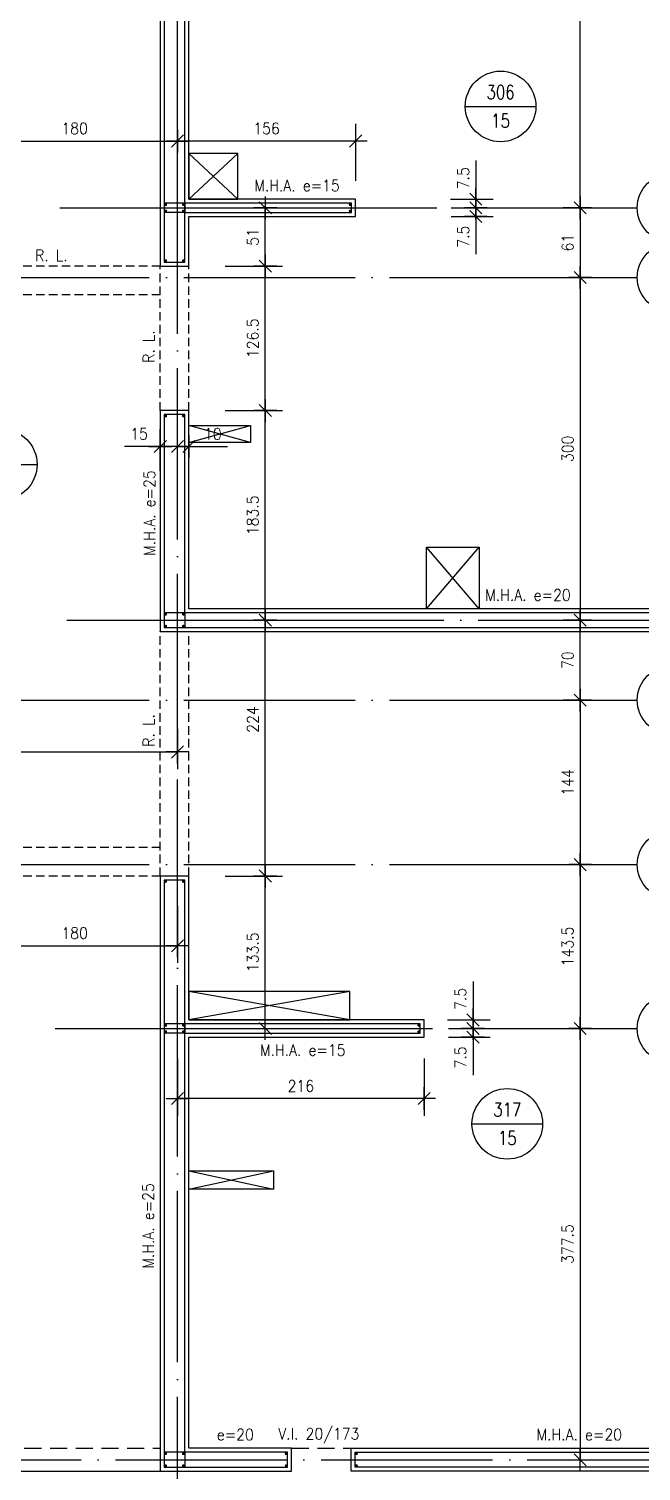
# Model space of a CAD drawing. Extents: x 2734 to 11344, y 4059 to 11529.
# Drawn here: x 6512 to 7048, y 4853 to 6115 of the extents above; entities that cross this region are included whole.
import ezdxf
from ezdxf.enums import TextEntityAlignment as Align

# ---------------------------------------------------------------- set-up
doc = ezdxf.new("R2010")
doc.units = 0
doc.header["$LTSCALE"] = 60
doc.header["$PDMODE"] = 1
for name, pattern in [('EJES', [3, 2.5, -0.25, 0, -0.25]), ('HIDDEN', [0.375, 0.25, -0.125]), ('HIDDEN2', [0.1875, 0.125, -0.0625])]:
    doc.linetypes.add(name, pattern=pattern)
doc.layers.get('0').update_dxf_attribs({"linetype": 'CONTINUOUS'})
doc.layers.get('DEFPOINTS').update_dxf_attribs({"linetype": 'CONTINUOUS'})
for name, color, linetype in [('COTAS', 3, 'CONTINUOUS'), ('CRUCES', 9, 'CONTINUOUS'), ('EJES', 1, 'EJES'), ('MALLA', 1, 'CONTINUOUS'), ('MUROS', 4, 'CONTINUOUS'), ('REFUERZOS', 3, 'HIDDEN2'), ('SHAFT', 1, 'CONTINUOUS'), ('TEXTOS', 2, 'CONTINUOUS'), ('VIGAS', 2, 'CONTINUOUS')]:
    doc.layers.add(name, color=color, linetype=linetype)
doc.layers.add('RLA-LOSAS', color=3, linetype='CONTINUOUS', lineweight=9)
doc.styles.add('COTAS', font='romans.shx', dxfattribs={"width": 0.9})
doc.styles.add('ROMANS', font='romans.shx', dxfattribs={"width": 0.9, "height": 10})
doc.dimstyles.new('50', dxfattribs={"dimtxt": 10, "dimasz": 1, "dimexe": 15, "dimexo": 0, "dimgap": 6, "dimtad": 1, "dimdec": 8, "dimdsep": 46, "dimtxsty": 'COTAS', "dimblk": '$COTA$', "dimcen": 0.09, "dimdle": 10, "dimclrd": 256, "dimclre": 256, "dimclrt": 2, "dimadec": 0, "dimazin": 0, "dimtfac": 1, "dimtdec": 8, "dimtmove": 0, "dimatfit": 2, "dimfxl": 35, "dimfxlon": 1, "dimtolj": 1, "dimarcsym": 0})

# ---------------------------------------------------------------- blocks, each defined once
blk = doc.blocks.new('$COTA$')
at = {"layer": 'COTAS'}
for p, q in [((10, 0), (-10, 0)), ((5.3, 5.3), (-5.3, -5.3)), ((0, -10), (0, 10))]:
    blk.add_line(p, q, dxfattribs=at)
blk = doc.blocks.new('*D38')
at = {"layer": 'COTAS', "lineweight": -2, "transparency": 16777216}
for p, q in [((6642.5, 5982.2), (6642.5, 6032.2)), ((6798.5, 5982.2), (6798.5, 6032.2)), ((6797.5, 6017.2), (6643.5, 6017.2))]:
    blk.add_line(p, q, dxfattribs=at)
at = {"layer": 'DEFPOINTS', "color": 0, "transparency": 16777216}
for p in [(6642.5, 6017.2), (6642.5, 5967.8), (6798.5, 5967.8)]:
    blk.add_point(p, dxfattribs=at)
at = {"layer": 'COTAS', "lineweight": -2, "transparency": 16777216, "rotation": 180}
blk.add_blockref('$COTA$', (6642.5, 6017.2), dxfattribs=at)
at = {"layer": 'COTAS', "lineweight": -2, "transparency": 16777216}
blk.add_blockref('$COTA$', (6798.5, 6017.2), dxfattribs=at)
at = {"layer": 'COTAS', "color": 2, "transparency": 16777216, "insert": (6720.5, 6028.2), "char_height": 10, "attachment_point": 5, "style": 'COTAS'}
blk.add_mtext('\\A1;156', dxfattribs=at)
blk = doc.blocks.new('*D40')
at = {"layer": 'COTAS', "lineweight": -2, "transparency": 16777216}
for p, q in [((6642.5, 5213.9), (6642.5, 5163.9)), ((6858.5, 5213.9), (6858.5, 5163.9)), ((6857.5, 5178.9), (6643.5, 5178.9))]:
    blk.add_line(p, q, dxfattribs=at)
at = {"layer": 'DEFPOINTS', "color": 0, "transparency": 16777216}
for p in [(6642.5, 5232.7), (6858.5, 5232.7), (6642.5, 5178.9)]:
    blk.add_point(p, dxfattribs=at)
at = {"layer": 'COTAS', "lineweight": -2, "transparency": 16777216, "rotation": 180}
blk.add_blockref('$COTA$', (6642.5, 5178.9), dxfattribs=at)
at = {"layer": 'COTAS', "lineweight": -2, "transparency": 16777216}
blk.add_blockref('$COTA$', (6858.5, 5178.9), dxfattribs=at)
at = {"layer": 'COTAS', "color": 2, "transparency": 16777216, "insert": (6750.5, 5189.9), "char_height": 10, "attachment_point": 5, "style": 'COTAS'}
blk.add_mtext('\\A1;216', dxfattribs=at)
blk = doc.blocks.new('*D44')
at = {"layer": 'COTAS', "lineweight": -2, "transparency": 16777216}
for p, q in [((6684.4, 5373.7), (6734.4, 5373.7)), ((6719.4, 5241.2), (6719.4, 5372.7)), ((6684.4, 5240.2), (6734.4, 5240.2))]:
    blk.add_line(p, q, dxfattribs=at)
at = {"layer": 'DEFPOINTS', "color": 0, "transparency": 16777216}
for p in [(6674.4, 5373.7), (6719.4, 5373.7), (6671.9, 5240.2)]:
    blk.add_point(p, dxfattribs=at)
at = {"layer": 'COTAS', "lineweight": -2, "transparency": 16777216}
for p, rotation in [((6719.4, 5373.7), 90), ((6719.4, 5240.2), 270)]:
    blk.add_blockref('$COTA$', p, dxfattribs=dict(at, rotation=rotation))
at = {"layer": 'COTAS', "color": 2, "transparency": 16777216, "insert": (6708.4, 5307), "char_height": 10, "attachment_point": 5, "rotation": 90, "style": 'COTAS'}
blk.add_mtext('\\A1;133.5', dxfattribs=at)
blk = doc.blocks.new('*D45')
at = {"layer": 'COTAS', "lineweight": -2, "transparency": 16777216}
for p, q in [((6684.4, 5597.7), (6734.4, 5597.7)), ((6719.4, 5374.7), (6719.4, 5596.7)), ((6684.4, 5373.7), (6734.4, 5373.7))]:
    blk.add_line(p, q, dxfattribs=at)
at = {"layer": 'DEFPOINTS', "color": 0, "transparency": 16777216}
for p in [(6674.4, 5597.7), (6719.4, 5597.7), (6674.4, 5373.7)]:
    blk.add_point(p, dxfattribs=at)
at = {"layer": 'COTAS', "lineweight": -2, "transparency": 16777216}
for p, rotation in [((6719.4, 5597.7), 90), ((6719.4, 5373.7), 270)]:
    blk.add_blockref('$COTA$', p, dxfattribs=dict(at, rotation=rotation))
at = {"layer": 'COTAS', "color": 2, "transparency": 16777216, "insert": (6708.4, 5510.7), "char_height": 10, "attachment_point": 5, "rotation": 90, "style": 'COTAS'}
blk.add_mtext('\\A1;224', dxfattribs=at)
blk = doc.blocks.new('*D46')
at = {"layer": 'COTAS', "lineweight": -2, "transparency": 16777216}
for p, q in [((6684.4, 5781.2), (6734.4, 5781.2)), ((6719.4, 5598.7), (6719.4, 5780.2)), ((6684.4, 5597.7), (6734.4, 5597.7))]:
    blk.add_line(p, q, dxfattribs=at)
at = {"layer": 'DEFPOINTS', "color": 0, "transparency": 16777216}
for p in [(6674.4, 5781.2), (6719.4, 5781.2), (6674.4, 5597.7)]:
    blk.add_point(p, dxfattribs=at)
at = {"layer": 'COTAS', "lineweight": -2, "transparency": 16777216}
for p, rotation in [((6719.4, 5781.2), 90), ((6719.4, 5597.7), 270)]:
    blk.add_blockref('$COTA$', p, dxfattribs=dict(at, rotation=rotation))
at = {"layer": 'COTAS', "color": 2, "transparency": 16777216, "insert": (6708.4, 5689.5), "char_height": 10, "attachment_point": 5, "rotation": 90, "style": 'COTAS'}
blk.add_mtext('\\A1;183.5', dxfattribs=at)
blk = doc.blocks.new('*D47')
at = {"layer": 'COTAS', "lineweight": -2, "transparency": 16777216}
for p, q in [((6684.4, 5907.7), (6734.4, 5907.7)), ((6719.4, 5782.2), (6719.4, 5906.7)), ((6684.4, 5781.2), (6734.4, 5781.2))]:
    blk.add_line(p, q, dxfattribs=at)
at = {"layer": 'DEFPOINTS', "color": 0, "transparency": 16777216}
for p in [(6674.4, 5907.7), (6719.4, 5907.7), (6674.4, 5781.2)]:
    blk.add_point(p, dxfattribs=at)
at = {"layer": 'COTAS', "lineweight": -2, "transparency": 16777216}
for p, rotation in [((6719.4, 5907.7), 90), ((6719.4, 5781.2), 270)]:
    blk.add_blockref('$COTA$', p, dxfattribs=dict(at, rotation=rotation))
at = {"layer": 'COTAS', "color": 2, "transparency": 16777216, "insert": (6708.4, 5844.5), "char_height": 10, "attachment_point": 5, "rotation": 90, "style": 'COTAS'}
blk.add_mtext('\\A1;126.5', dxfattribs=at)
blk = doc.blocks.new('*D48')
at = {"layer": 'COTAS', "lineweight": -2, "transparency": 16777216}
for p, q in [((6684.4, 5958.7), (6734.4, 5958.7)), ((6719.4, 5908.7), (6719.4, 5957.7)), ((6684.4, 5907.7), (6734.4, 5907.7))]:
    blk.add_line(p, q, dxfattribs=at)
at = {"layer": 'DEFPOINTS', "color": 0, "transparency": 16777216}
for p in [(6671.9, 5958.7), (6719.4, 5958.7), (6674.4, 5907.7)]:
    blk.add_point(p, dxfattribs=at)
at = {"layer": 'COTAS', "lineweight": -2, "transparency": 16777216}
for p, rotation in [((6719.4, 5958.7), 90), ((6719.4, 5907.7), 270)]:
    blk.add_blockref('$COTA$', p, dxfattribs=dict(at, rotation=rotation))
at = {"layer": 'COTAS', "color": 2, "transparency": 16777216, "insert": (6708.4, 5933.2), "char_height": 10, "attachment_point": 5, "rotation": 90, "style": 'COTAS'}
blk.add_mtext('\\A1;51', dxfattribs=at)
blk = doc.blocks.new('*D73')
at = {"layer": 'COTAS', "lineweight": -2, "transparency": 16777216}
for p, q in [((6742.5, 4542.7), (6742.5, 4492.7)), ((6794.5, 4542.7), (6794.5, 4492.7)), ((6743.5, 4507.7), (6793.5, 4507.7))]:
    blk.add_line(p, q, dxfattribs=at)
at = {"layer": 'DEFPOINTS', "color": 0, "transparency": 16777216}
for p in [(6742.5, 4852.7), (6794.5, 4852.7), (6794.5, 4507.7)]:
    blk.add_point(p, dxfattribs=at)
at = {"layer": 'COTAS', "lineweight": -2, "transparency": 16777216, "rotation": 180}
blk.add_blockref('$COTA$', (6742.5, 4507.7), dxfattribs=at)
at = {"layer": 'COTAS', "lineweight": -2, "transparency": 16777216}
blk.add_blockref('$COTA$', (6794.5, 4507.7), dxfattribs=at)
at = {"layer": 'COTAS', "color": 2, "transparency": 16777216, "insert": (6768.5, 4518.7), "char_height": 10, "attachment_point": 5, "style": 'COTAS'}
blk.add_mtext('\\A1;52', dxfattribs=at)
blk = doc.blocks.new('*D116')
at = {"layer": 'COTAS', "lineweight": -2, "transparency": 16777216}
for p, q in [((6903.7, 5959.7), (6903.7, 5960.7)), ((6882.2, 5958.7), (6918.7, 5958.7)), ((6882.2, 5951.2), (6918.7, 5951.2)), ((6903.7, 5958.7), (6903.7, 5951.2)), ((6903.7, 5950.2), (6903.7, 5918))]:
    blk.add_line(p, q, dxfattribs=at)
at = {"layer": 'DEFPOINTS', "color": 0, "transparency": 16777216}
for p in [(6882.2, 5958.7), (6882.2, 5951.2), (6903.7, 5958.7)]:
    blk.add_point(p, dxfattribs=at)
at = {"layer": 'COTAS', "lineweight": -2, "transparency": 16777216}
for p, rotation in [((6903.7, 5958.7), 270), ((6903.7, 5951.2), 90)]:
    blk.add_blockref('$COTA$', p, dxfattribs=dict(at, rotation=rotation))
at = {"layer": 'COTAS', "color": 2, "transparency": 16777216, "insert": (6892.7, 5933.4), "char_height": 10, "attachment_point": 5, "rotation": 90, "style": 'COTAS'}
blk.add_mtext('\\A1;7.5', dxfattribs=at)
blk = doc.blocks.new('*D117')
at = {"layer": 'COTAS', "lineweight": -2, "transparency": 16777216}
for p, q in [((6903.7, 6000), (6903.7, 5966.2)), ((6881.4, 5966.2), (6918.7, 5966.2)), ((6903.7, 5967.2), (6903.7, 5968.2)), ((6903.7, 5958.7), (6903.7, 5966.2)), ((6903.7, 5958.7), (6903.7, 5966.2)), ((6882.2, 5958.7), (6918.7, 5958.7)), ((6903.7, 5957.7), (6903.7, 5956.7))]:
    blk.add_line(p, q, dxfattribs=at)
at = {"layer": 'DEFPOINTS', "color": 0, "transparency": 16777216}
for p in [(6881.4, 5966.2), (6903.7, 5966.2), (6882.2, 5958.7)]:
    blk.add_point(p, dxfattribs=at)
at = {"layer": 'COTAS', "lineweight": -2, "transparency": 16777216}
for p, rotation in [((6903.7, 5966.2), 270), ((6903.7, 5958.7), 90)]:
    blk.add_blockref('$COTA$', p, dxfattribs=dict(at, rotation=rotation))
at = {"layer": 'COTAS', "color": 2, "transparency": 16777216, "insert": (6892.7, 5984.6), "char_height": 10, "attachment_point": 5, "rotation": 90, "style": 'COTAS'}
blk.add_mtext('\\A1;7.5', dxfattribs=at)
blk = doc.blocks.new('*D120')
at = {"layer": 'COTAS', "lineweight": -2, "transparency": 16777216}
for p, q in [((6879.7, 5240.2), (6916.2, 5240.2)), ((6901.2, 5241.2), (6901.2, 5242.2)), ((6901.2, 5240.2), (6901.2, 5232.7)), ((6879.7, 5232.7), (6916.2, 5232.7)), ((6901.2, 5231.7), (6901.2, 5199.5))]:
    blk.add_line(p, q, dxfattribs=at)
at = {"layer": 'DEFPOINTS', "color": 0, "transparency": 16777216}
for p in [(6879.7, 5240.2), (6901.2, 5240.2), (6879.7, 5232.7)]:
    blk.add_point(p, dxfattribs=at)
at = {"layer": 'COTAS', "lineweight": -2, "transparency": 16777216}
for p, rotation in [((6901.2, 5240.2), 270), ((6901.2, 5232.7), 90)]:
    blk.add_blockref('$COTA$', p, dxfattribs=dict(at, rotation=rotation))
at = {"layer": 'COTAS', "color": 2, "transparency": 16777216, "insert": (6890.2, 5214.9), "char_height": 10, "attachment_point": 5, "rotation": 90, "style": 'COTAS'}
blk.add_mtext('\\A1;7.5', dxfattribs=at)
blk = doc.blocks.new('*D121')
at = {"layer": 'COTAS', "lineweight": -2, "transparency": 16777216}
for p, q in [((6901.2, 5281.5), (6901.2, 5247.7)), ((6878.9, 5247.7), (6916.2, 5247.7)), ((6879.7, 5240.2), (6916.2, 5240.2)), ((6901.2, 5248.7), (6901.2, 5249.7)), ((6901.2, 5240.2), (6901.2, 5247.7)), ((6901.2, 5240.2), (6901.2, 5247.7)), ((6901.2, 5239.2), (6901.2, 5238.2))]:
    blk.add_line(p, q, dxfattribs=at)
at = {"layer": 'DEFPOINTS', "color": 0, "transparency": 16777216}
for p in [(6878.9, 5247.7), (6879.7, 5240.2), (6901.2, 5247.7)]:
    blk.add_point(p, dxfattribs=at)
at = {"layer": 'COTAS', "lineweight": -2, "transparency": 16777216}
for p, rotation in [((6901.2, 5247.7), 270), ((6901.2, 5240.2), 90)]:
    blk.add_blockref('$COTA$', p, dxfattribs=dict(at, rotation=rotation))
at = {"layer": 'COTAS', "color": 2, "transparency": 16777216, "insert": (6890.2, 5266.1), "char_height": 10, "attachment_point": 5, "rotation": 90, "style": 'COTAS'}
blk.add_mtext('\\A1;7.5', dxfattribs=at)
blk = doc.blocks.new('*D148')
at = {"layer": 'COTAS', "lineweight": -2, "transparency": 16777216}
for p, q in [((6462.5, 5982.2), (6462.5, 6032.2)), ((6642.5, 5982.3), (6642.5, 6032.2)), ((6463.5, 6017.2), (6641.5, 6017.2))]:
    blk.add_line(p, q, dxfattribs=at)
at = {"layer": 'DEFPOINTS', "color": 0, "transparency": 16777216}
for p in [(6642.5, 6017.2), (6462.5, 5975.9), (6642.5, 5982.3)]:
    blk.add_point(p, dxfattribs=at)
at = {"layer": 'COTAS', "lineweight": -2, "transparency": 16777216, "rotation": 180}
blk.add_blockref('$COTA$', (6462.5, 6017.2), dxfattribs=at)
at = {"layer": 'COTAS', "lineweight": -2, "transparency": 16777216}
blk.add_blockref('$COTA$', (6642.5, 6017.2), dxfattribs=at)
at = {"layer": 'COTAS', "color": 2, "transparency": 16777216, "insert": (6552.5, 6028.2), "char_height": 10, "attachment_point": 5, "style": 'COTAS'}
blk.add_mtext('\\A1;180', dxfattribs=at)
blk = doc.blocks.new('*D151')
at = {"layer": 'COTAS', "lineweight": -2, "transparency": 16777216}
for p, q in [((6462.5, 5347.7), (6462.5, 5297.7)), ((6642.5, 5347.7), (6642.5, 5297.7)), ((6463.5, 5312.7), (6641.5, 5312.7))]:
    blk.add_line(p, q, dxfattribs=at)
at = {"layer": 'DEFPOINTS', "color": 0, "transparency": 16777216}
for p in [(6462.5, 5347.7), (6642.5, 5347.7), (6642.5, 5312.7)]:
    blk.add_point(p, dxfattribs=at)
at = {"layer": 'COTAS', "lineweight": -2, "transparency": 16777216, "rotation": 180}
blk.add_blockref('$COTA$', (6462.5, 5312.7), dxfattribs=at)
at = {"layer": 'COTAS', "lineweight": -2, "transparency": 16777216}
blk.add_blockref('$COTA$', (6642.5, 5312.7), dxfattribs=at)
at = {"layer": 'COTAS', "color": 2, "transparency": 16777216, "insert": (6552.5, 5323.7), "char_height": 10, "attachment_point": 5, "style": 'COTAS'}
blk.add_mtext('\\A1;180', dxfattribs=at)
blk = doc.blocks.new('*D153')
at = {"layer": 'COTAS', "lineweight": -2, "transparency": 16777216}
for p, q in [((6317.5, 5502.7), (6317.5, 5467.3)), ((6642.5, 5502.7), (6642.5, 5467.3)), ((6318.5, 5482.3), (6641.5, 5482.3))]:
    blk.add_line(p, q, dxfattribs=at)
at = {"layer": 'DEFPOINTS', "color": 0, "transparency": 16777216}
for p in [(6317.5, 5502.7), (6642.5, 5502.7), (6642.5, 5482.3)]:
    blk.add_point(p, dxfattribs=at)
at = {"layer": 'COTAS', "lineweight": -2, "transparency": 16777216, "rotation": 180}
blk.add_blockref('$COTA$', (6317.5, 5482.3), dxfattribs=at)
at = {"layer": 'COTAS', "lineweight": -2, "transparency": 16777216}
blk.add_blockref('$COTA$', (6642.5, 5482.3), dxfattribs=at)
at = {"layer": 'COTAS', "color": 2, "transparency": 16777216, "insert": (6480, 5493.3), "char_height": 10, "attachment_point": 5, "style": 'COTAS'}
blk.add_mtext('\\A1;325', dxfattribs=at)
blk = doc.blocks.new('*D185')
at = {"layer": 'COTAS', "lineweight": -2, "transparency": 16777216}
for p, q in [((6995, 5597.7), (6980, 5597.7)), ((6995, 5528.7), (6995, 5596.7)), ((6995, 5527.7), (6980, 5527.7))]:
    blk.add_line(p, q, dxfattribs=at)
at = {"layer": 'DEFPOINTS', "color": 0, "transparency": 16777216}
for p in [(6995, 5597.7), (6995, 5597.7), (6995, 5527.7)]:
    blk.add_point(p, dxfattribs=at)
at = {"layer": 'COTAS', "lineweight": -2, "transparency": 16777216}
for p, rotation in [((6995, 5597.7), 90), ((6995, 5527.7), 270)]:
    blk.add_blockref('$COTA$', p, dxfattribs=dict(at, rotation=rotation))
at = {"layer": 'COTAS', "color": 2, "transparency": 16777216, "insert": (6984, 5562.7), "char_height": 10, "attachment_point": 5, "rotation": 90, "style": 'COTAS'}
blk.add_mtext('\\A1;70', dxfattribs=at)
blk = doc.blocks.new('*D186')
at = {"layer": 'COTAS', "lineweight": -2, "transparency": 16777216}
for p, q in [((6995, 6418.7), (7010, 6418.7)), ((6995, 5959.7), (6995, 6417.7)), ((6995, 5958.7), (6980, 5958.7))]:
    blk.add_line(p, q, dxfattribs=at)
at = {"layer": 'DEFPOINTS', "color": 0, "transparency": 16777216}
for p in [(6995, 6418.7), (6995, 6418.7), (6995, 5958.7)]:
    blk.add_point(p, dxfattribs=at)
at = {"layer": 'COTAS', "lineweight": -2, "transparency": 16777216}
for p, rotation in [((6995, 6418.7), 90), ((6995, 5958.7), 270)]:
    blk.add_blockref('$COTA$', p, dxfattribs=dict(at, rotation=rotation))
at = {"layer": 'COTAS', "color": 2, "transparency": 16777216, "insert": (6984, 6188.7), "char_height": 10, "attachment_point": 5, "rotation": 90, "style": 'COTAS'}
blk.add_mtext('\\A1;460', dxfattribs=at)
blk = doc.blocks.new('*D187')
at = {"layer": 'COTAS', "lineweight": -2, "transparency": 16777216}
for p, q in [((6967.4, 5958.7), (7010, 5958.7)), ((6995, 5957.7), (6995, 5898.7)), ((6967.4, 5897.7), (7010, 5897.7))]:
    blk.add_line(p, q, dxfattribs=at)
at = {"layer": 'DEFPOINTS', "color": 0, "transparency": 16777216}
for p in [(6967.4, 5958.7), (6967.4, 5897.7), (6995, 5897.7)]:
    blk.add_point(p, dxfattribs=at)
at = {"layer": 'COTAS', "lineweight": -2, "transparency": 16777216}
for p, rotation in [((6995, 5958.7), 90), ((6995, 5897.7), 270)]:
    blk.add_blockref('$COTA$', p, dxfattribs=dict(at, rotation=rotation))
at = {"layer": 'COTAS', "color": 2, "transparency": 16777216, "insert": (6984, 5928.2), "char_height": 10, "attachment_point": 5, "rotation": 90, "style": 'COTAS'}
blk.add_mtext('\\A1;61', dxfattribs=at)
blk = doc.blocks.new('*D188')
at = {"layer": 'COTAS', "lineweight": -2, "transparency": 16777216}
for p, q in [((6967.4, 5897.7), (7010, 5897.7)), ((6995, 5896.7), (6995, 5598.7)), ((6960, 5597.7), (7010, 5597.7))]:
    blk.add_line(p, q, dxfattribs=at)
at = {"layer": 'DEFPOINTS', "color": 0, "transparency": 16777216}
for p in [(6967.4, 5897.7), (6933.8, 5597.7), (6995, 5597.7)]:
    blk.add_point(p, dxfattribs=at)
at = {"layer": 'COTAS', "lineweight": -2, "transparency": 16777216}
for p, rotation in [((6995, 5897.7), 90), ((6995, 5597.7), 270)]:
    blk.add_blockref('$COTA$', p, dxfattribs=dict(at, rotation=rotation))
at = {"layer": 'COTAS', "color": 2, "transparency": 16777216, "insert": (6984, 5747.7), "char_height": 10, "attachment_point": 5, "rotation": 90, "style": 'COTAS'}
blk.add_mtext('\\A1;300', dxfattribs=at)
blk = doc.blocks.new('*D189')
at = {"layer": 'COTAS', "lineweight": -2, "transparency": 16777216}
for p, q in [((6960, 5527.7), (7010, 5527.7)), ((6995, 5526.7), (6995, 5384.7)), ((6960, 5383.7), (7010, 5383.7))]:
    blk.add_line(p, q, dxfattribs=at)
at = {"layer": 'DEFPOINTS', "color": 0, "transparency": 16777216}
for p in [(6933.8, 5527.7), (6933.8, 5383.7), (6995, 5383.7)]:
    blk.add_point(p, dxfattribs=at)
at = {"layer": 'COTAS', "lineweight": -2, "transparency": 16777216}
for p, rotation in [((6995, 5527.7), 90), ((6995, 5383.7), 270)]:
    blk.add_blockref('$COTA$', p, dxfattribs=dict(at, rotation=rotation))
at = {"layer": 'COTAS', "color": 2, "transparency": 16777216, "insert": (6984, 5455.7), "char_height": 10, "attachment_point": 5, "rotation": 90, "style": 'COTAS'}
blk.add_mtext('\\A1;144', dxfattribs=at)
blk = doc.blocks.new('*D190')
at = {"layer": 'COTAS', "lineweight": -2, "transparency": 16777216}
for p, q in [((6960, 5383.7), (7010, 5383.7)), ((6995, 5382.7), (6995, 5241.2)), ((6960, 5240.2), (7010, 5240.2))]:
    blk.add_line(p, q, dxfattribs=at)
at = {"layer": 'DEFPOINTS', "color": 0, "transparency": 16777216}
for p in [(6933.8, 5383.7), (6933.8, 5240.2), (6995, 5240.2)]:
    blk.add_point(p, dxfattribs=at)
at = {"layer": 'COTAS', "lineweight": -2, "transparency": 16777216}
for p, rotation in [((6995, 5383.7), 90), ((6995, 5240.2), 270)]:
    blk.add_blockref('$COTA$', p, dxfattribs=dict(at, rotation=rotation))
at = {"layer": 'COTAS', "color": 2, "transparency": 16777216, "insert": (6984, 5312), "char_height": 10, "attachment_point": 5, "rotation": 90, "style": 'COTAS'}
blk.add_mtext('\\A1;143.5', dxfattribs=at)
blk = doc.blocks.new('*D191')
at = {"layer": 'COTAS', "lineweight": -2, "transparency": 16777216}
for p, q in [((6960, 5240.2), (7010, 5240.2)), ((6995, 5239.2), (6995, 4863.7)), ((6960, 4862.7), (7010, 4862.7))]:
    blk.add_line(p, q, dxfattribs=at)
at = {"layer": 'DEFPOINTS', "color": 0, "transparency": 16777216}
for p in [(6933.8, 5240.2), (6933.8, 4862.7), (6995, 4862.7)]:
    blk.add_point(p, dxfattribs=at)
at = {"layer": 'COTAS', "lineweight": -2, "transparency": 16777216}
for p, rotation in [((6995, 5240.2), 90), ((6995, 4862.7), 270)]:
    blk.add_blockref('$COTA$', p, dxfattribs=dict(at, rotation=rotation))
at = {"layer": 'COTAS', "color": 2, "transparency": 16777216, "insert": (6984, 5051.5), "char_height": 10, "attachment_point": 5, "rotation": 90, "style": 'COTAS'}
blk.add_mtext('\\A1;377.5', dxfattribs=at)
blk = doc.blocks.new('$EJE$')
at = {"color": 6}
blk.add_circle((0, 0), 30, dxfattribs=at)
at = {"color": 6, "style": 'COTAS', "width": 0.6}
blk.add_attdef('EJE', text='', height=25, dxfattribs=at).set_placement((0, 0), align=Align.MIDDLE)
blk = doc.blocks.new('*D233')
at = {"layer": 'COTAS', "lineweight": -2, "transparency": 16777216}
for p, q in [((6642.5, 5728.4), (6642.5, 5764.8)), ((6652.5, 5728.4), (6652.5, 5764.8)), ((6641.5, 5749.8), (6640.5, 5749.8)), ((6642.5, 5749.8), (6652.5, 5749.8)), ((6653.5, 5749.8), (6686.2, 5749.8))]:
    blk.add_line(p, q, dxfattribs=at)
at = {"layer": 'DEFPOINTS', "color": 0, "transparency": 16777216}
for p in [(6642.5, 5749.8), (6642.5, 5728.4), (6652.5, 5728.4)]:
    blk.add_point(p, dxfattribs=at)
at = {"layer": 'COTAS', "lineweight": -2, "transparency": 16777216}
blk.add_blockref('$COTA$', (6642.5, 5749.8), dxfattribs=at)
at = {"layer": 'COTAS', "lineweight": -2, "transparency": 16777216, "rotation": 180}
blk.add_blockref('$COTA$', (6652.5, 5749.8), dxfattribs=at)
at = {"layer": 'COTAS', "color": 2, "transparency": 16777216, "insert": (6673.5, 5760.8), "char_height": 10, "attachment_point": 5, "style": 'COTAS'}
blk.add_mtext('\\A1;10', dxfattribs=at)
blk = doc.blocks.new('*D234')
at = {"layer": 'COTAS', "lineweight": -2, "transparency": 16777216}
for p, q in [((6627.5, 5728.4), (6627.5, 5764.8)), ((6642.5, 5728.4), (6642.5, 5764.8)), ((6627.5, 5749.8), (6596.2, 5749.8)), ((6641.5, 5749.8), (6628.5, 5749.8))]:
    blk.add_line(p, q, dxfattribs=at)
at = {"layer": 'DEFPOINTS', "color": 0, "transparency": 16777216}
for p in [(6642.5, 5749.8), (6627.5, 5728.4), (6642.5, 5728.4)]:
    blk.add_point(p, dxfattribs=at)
at = {"layer": 'COTAS', "lineweight": -2, "transparency": 16777216, "rotation": 180}
blk.add_blockref('$COTA$', (6627.5, 5749.8), dxfattribs=at)
at = {"layer": 'COTAS', "lineweight": -2, "transparency": 16777216}
blk.add_blockref('$COTA$', (6642.5, 5749.8), dxfattribs=at)
at = {"layer": 'COTAS', "color": 2, "transparency": 16777216, "insert": (6608.9, 5760.8), "char_height": 10, "attachment_point": 5, "style": 'COTAS'}
blk.add_mtext('\\A1;15', dxfattribs=at)
blk = doc.blocks.new('LOSA')
at = {"color": 6, "linetype": 'Continuous'}
blk.add_line((-30.9, 0), (30.9, 0), dxfattribs=at)
at = {"color": 3, "linetype": 'Continuous'}
blk.add_circle((0, 0), 30.9, dxfattribs=at)
at = {"color": 2, "style": 'COTAS', "width": 0.8}
for tag, p in [('NUMERO', (0, 12.5)), ('E', (0, -12.5))]:
    blk.add_attdef(tag, text='', height=12, dxfattribs=at).set_placement(p, align=Align.MIDDLE)
at = {"layer": 'RLA-LOSAS', "style": 'COTAS', "flags": 1}
blk.add_attdef('DIRVER', text='', height=8.09, rotation=90, dxfattribs=at).set_placement((-30.5, 40), align=Align.MIDDLE)
at = {"layer": 'RLA-LOSAS', "linetype": 'ByBlock', "style": 'COTAS', "flags": 1}
blk.add_attdef('CUAVER', text='', height=8.09, rotation=90, dxfattribs=at).set_placement((-49.7, -4.9), align=Align.MIDDLE)
at = {"layer": 'RLA-LOSAS', "style": 'COTAS', "flags": 1}
blk.add_attdef('DIRHOR', text='', height=8.09, dxfattribs=at).set_placement((37.9, -29.3), align=Align.MIDDLE)
at = {"layer": 'RLA-LOSAS', "linetype": 'ByBlock', "style": 'COTAS', "flags": 1}
blk.add_attdef('CUAHOR', text='', height=8.09, dxfattribs=at).set_placement((-9.4, -47.7), align=Align.MIDDLE)
at = {"layer": 'RLA-LOSAS', "style": 'COTAS', "width": 0.7, "flags": 1}
blk.add_attdef('CONTRAFLECHA', text='', height=10, dxfattribs=at).set_placement((0, -67.5), align=Align.MIDDLE)

msp = doc.modelspace()

# ---------------------------------------------------------------- linework, layer by layer
at = {"layer": 'CRUCES'}
for p, q in [((6695.45585631, 5966.20691493), (6652.45585631, 6006.20691493)), ((6652.45585631, 5966.20691493), (6695.45585631, 6006.20691493)), ((6652.45585631, 5753.20691493), (6706.45585631, 5768.20691493)), ((6706.45585631, 5753.20691493), (6652.45585631, 5768.20691493)), ((6860.45585631, 5607.70691493), (6906.45585631, 5661.70691493)), ((6906.45585631, 5607.70691493), (6860.45585631, 5661.70691493)), ((6793.45585631, 5247.70691493), (6652.45585631, 5272.70691493)), ((6793.45585631, 5272.70691493), (6652.45585631, 5247.70691493)), ((6652.45585631, 5099.70691493), (6726.45585631, 5115.70691493)), ((6652.45585631, 5115.70691493), (6726.45585631, 5099.70691493))]:
    msp.add_line(p, q, dxfattribs=at)
at = {"layer": 'EJES'}
for points in [[(6642.45585631, 4407.70691493), (6642.45585631, 6873.70691493)], [(6539.41435173, 5958.70691493), (7044.95585631, 5958.70691493)], [(3946.45585631, 5897.70691493), (7044.95585631, 5897.70691493)], [(6545.54844281, 5597.70691493), (7642.45585631, 5597.70691493)], [(3946.45585631, 5527.70691493), (7044.95585631, 5527.70691493)], [(3946.45585631, 5383.70691493), (7044.95585631, 5383.70691493)], [(3946.45585631, 5383.70691493), (7044.95585631, 5383.70691493)], [(6535.49981843, 5240.20691493), (7044.95585631, 5240.20691493)], [(3346.45585631, 4862.70691493), (7642.45585631, 4862.70691493)]]:
    msp.add_lwpolyline(points, dxfattribs=at)
at = {"layer": 'MALLA'}
for p, q in [((6648.95585631, 5962.70691493), (6630.95585631, 5962.70691493)), ((6648.95585631, 5962.70691493), (6648.95585631, 5954.70691493)), ((6648.95585631, 5954.70691493), (6648.95585631, 5962.70691493)), ((6648.95585631, 5954.70691493), (6630.95585631, 5954.70691493)), ((6648.95585631, 5604.20691493), (6630.95585631, 5604.20691493)), ((6648.95585631, 5604.20691493), (6648.95585631, 5591.20691493)), ((6648.95585631, 5244.20691493), (6630.95585631, 5244.20691493)), ((6648.95585631, 5236.20691493), (6648.95585631, 5244.20691493)), ((6648.95585631, 5244.20691493), (6648.95585631, 5236.20691493)), ((6648.95585631, 5236.20691493), (6630.95585631, 5236.20691493)), ((6648.95585631, 4869.20691493), (6630.95585631, 4869.20691493)), ((6648.95585631, 4869.20691493), (6648.95585631, 4856.20691493))]:
    msp.add_line(p, q, dxfattribs=at)
for points in [[(6648.95585631, 6412.20691493), (6738.95585631, 6412.20691493), (6738.95585631, 6425.20691493), (6630.95585631, 6425.20691493), (6630.95585631, 5911.20691493), (6648.95585631, 5911.20691493), (6648.95585631, 5954.70691493), (6794.95585631, 5954.70691493), (6794.95585631, 5962.70691493), (6648.95585631, 5962.70691493)], [(6648.95585631, 5604.20691493), (6648.95585631, 5777.70691493), (6630.95585631, 5777.70691493), (6630.95585631, 5591.20691493), (7193.95585631, 5591.20691493), (7193.95585631, 5604.20691493)], [(6648.95585631, 5236.20691493), (6854.95585631, 5236.20691493), (6854.95585631, 5244.20691493), (6648.95585631, 5244.20691493), (6648.95585631, 5370.20691493), (6630.95585631, 5370.20691493), (6630.95585631, 4856.20691493), (6738.95585631, 4856.20691493), (6738.95585631, 4869.20691493), (6648.95585631, 4869.20691493)], [(7193.95585631, 4908.20691493), (7193.95585631, 4856.20691493), (6797.95585631, 4856.20691493), (6797.95585631, 4869.20691493), (7180.95585631, 4869.20691493), (7180.95585631, 4908.20691493)]]:
    msp.add_lwpolyline(points, close=True, dxfattribs=at)
at = {"layer": 'MALLA', "const_width": 1.25}
for points in [[(6631.58085631, 5961.45691493, -1), (6632.83085631, 5961.45691493, -1)], [(6647.08085631, 5961.45691493, -1), (6648.33085631, 5961.45691493, -1)], [(6647.08085631, 5961.45691493, -1), (6648.33085631, 5961.45691493, -1)], [(6793.08085631, 5961.45691493, -1), (6794.33085631, 5961.45691493, -1)], [(6631.58085631, 5955.95691493, -1), (6632.83085631, 5955.95691493, -1)], [(6647.08085631, 5955.95691493, -1), (6648.33085631, 5955.95691493, -1)], [(6647.08085631, 5955.95691493, -1), (6648.33085631, 5955.95691493, -1)], [(6793.08085631, 5955.95691493, -1), (6794.33085631, 5955.95691493, -1)], [(6631.58085631, 5912.45691493, -1), (6632.83085631, 5912.45691493, -1)], [(6647.08085631, 5912.45691493, -1), (6648.33085631, 5912.45691493, -1)], [(6631.58085631, 5776.45691493, -1), (6632.83085631, 5776.45691493, -1)], [(6647.08085631, 5776.45691493, -1), (6648.33085631, 5776.45691493, -1)], [(6631.58085631, 5602.95691493, -1), (6632.83085631, 5602.95691493, -1)], [(6631.58085631, 5592.45691493, -1), (6632.83085631, 5592.45691493, -1)], [(6647.08085631, 5602.95691493, -1), (6648.33085631, 5602.95691493, -1)], [(6647.08085631, 5592.45691493, -1), (6648.33085631, 5592.45691493, -1)], [(6631.58085631, 5368.95691493, -1), (6632.83085631, 5368.95691493, -1)], [(6647.08085631, 5368.95691493, -1), (6648.33085631, 5368.95691493, -1)], [(6631.58085631, 5242.95691493, -1), (6632.83085631, 5242.95691493, -1)], [(6647.08085631, 5242.95691493, -1), (6648.33085631, 5242.95691493, -1)], [(6647.08085631, 5242.95691493, -1), (6648.33085631, 5242.95691493, -1)], [(6853.08085631, 5242.95691493, -1), (6854.33085631, 5242.95691493, -1)], [(6631.58085631, 5237.45691493, -1), (6632.83085631, 5237.45691493, -1)], [(6647.08085631, 5237.45691493, -1), (6648.33085631, 5237.45691493, -1)], [(6647.08085631, 5237.45691493, -1), (6648.33085631, 5237.45691493, -1)], [(6853.08085631, 5237.45691493, -1), (6854.33085631, 5237.45691493, -1)], [(6631.58085631, 4867.95691493, -1), (6632.83085631, 4867.95691493, -1)], [(6647.08085631, 4867.95691493, -1), (6648.33085631, 4867.95691493, -1)], [(6737.08085631, 4867.95691493, -1), (6738.33085631, 4867.95691493, -1)], [(6798.58085631, 4867.95691493, -1), (6799.83085631, 4867.95691493, -1)], [(6631.58085631, 4857.45691493, -1), (6632.83085631, 4857.45691493, -1)], [(6647.08085631, 4857.45691493, -1), (6648.33085631, 4857.45691493, -1)], [(6737.08085631, 4857.45691493, -1), (6738.33085631, 4857.45691493, -1)], [(6798.58085631, 4857.45691493, -1), (6799.83085631, 4857.45691493, -1)]]:
    msp.add_lwpolyline(points, format="xyb", close=True, dxfattribs=at)
at = {"layer": 'MUROS'}
for points in [[(6652.45585631, 6408.70691493), (6742.45585631, 6408.70691493), (6742.45585631, 6428.70691493), (6627.45585631, 6428.70691493), (6627.45585631, 5907.70691493), (6652.45585631, 5907.70691493), (6652.45585631, 5951.20691493), (6798.45585631, 5951.20691493), (6798.45585631, 5966.20691493), (6652.45585631, 5966.20691493)], [(6652.45585631, 5607.70691493), (6652.45585631, 5781.20691493), (6627.45585631, 5781.20691493), (6627.45585631, 5587.70691493), (7197.45585631, 5587.70691493), (7197.45585631, 5607.70691493)], [(6652.45585631, 5232.70691493), (6858.45585631, 5232.70691493), (6858.45585631, 5247.70691493), (6652.45585631, 5247.70691493), (6652.45585631, 5373.70691493), (6627.45585631, 5373.70691493), (6627.45585631, 4852.70691493), (6742.45585631, 4852.70691493), (6742.45585631, 4872.70691493), (6652.45585631, 4872.70691493)], [(7197.45585631, 4911.70691493), (7197.45585631, 4852.70691493), (6794.45585631, 4852.70691493), (6794.45585631, 4872.70691493), (7177.45585631, 4872.70691493), (7177.45585631, 4911.70691493)]]:
    msp.add_lwpolyline(points, close=True, dxfattribs=at)
at = {"layer": 'REFUERZOS'}
for p, q in [((6627.45585631, 5907.70691493), (6462.45585631, 5907.70691493)), ((6627.45585631, 5781.20691493), (6627.45585631, 5907.70691493)), ((6652.45585631, 5781.20691493), (6652.45585631, 5907.70691493)), ((6627.45585631, 5882.61045224), (6462.45585631, 5882.61045224)), ((6627.45585631, 5373.70691493), (6627.45585631, 5587.70691493)), ((6652.45585631, 5373.70691493), (6652.45585631, 5587.70691493)), ((6627.45585631, 5398.70691493), (6462.45585631, 5398.70691493)), ((6627.45585631, 5373.70691493), (6462.45585631, 5373.70691493))]:
    msp.add_line(p, q, dxfattribs=at)
at = {"layer": 'SHAFT'}
for points in [[(6652.45585631, 5966.20691493), (6695.45585631, 5966.20691493), (6695.45585631, 6006.20691493), (6652.45585631, 6006.20691493)], [(6652.45585631, 5768.20691493), (6706.45585631, 5768.20691493), (6706.45585631, 5753.20691493), (6652.45585631, 5753.20691493)], [(6860.45585631, 5661.70691493), (6906.45585631, 5661.70691493), (6906.45585631, 5607.70691493), (6860.45585631, 5607.70691493)], [(6652.45585631, 5247.70691493), (6793.45585631, 5247.70691493), (6793.45585631, 5272.70691493), (6652.45585631, 5272.70691493)], [(6652.45585631, 5115.70691493), (6726.45585631, 5115.70691493), (6726.45585631, 5099.70691493), (6652.45585631, 5099.70691493)]]:
    msp.add_lwpolyline(points, close=True, dxfattribs=at)
at = {"layer": 'VIGAS', "linetype": 'HIDDEN'}
for p, q in [((6080.95585631, 4872.70691493), (6627.45585631, 4872.70691493)), ((6742.45585631, 4872.70691493), (6794.45585631, 4872.70691493))]:
    msp.add_line(p, q, dxfattribs=at)
at = {"layer": 'VIGAS'}
msp.add_line((6080.95585631, 4852.70691493), (6627.45585631, 4852.70691493), dxfattribs=at)

# ---------------------------------------------------------------- block references
for name, p, values in [('LOSA', (6925.29726062, 6047.4700193), {'NUMERO': '306', 'E': '15'}), ('$EJE$', (7074.95585631, 5958.70691493), {'EJE': 'J'}), ('$EJE$', (7074.95585631, 5897.70691493), {'EJE': 'I'}), ('LOSA', (6488.75608491, 5734.00871237), {'NUMERO': '309', 'E': '15'}), ('$EJE$', (7074.95585631, 5527.70691493), {'EJE': 'E'}), ('$EJE$', (7074.95585631, 5383.70691493), {'EJE': 'D'}), ('$EJE$', (7074.95585631, 5240.20691493), {'EJE': 'B'}), ('LOSA', (6931.18355442, 5156.77917061), {'NUMERO': '317', 'E': '15'})]:
    msp.add_blockref(name, p).add_auto_attribs(values)

# ---------------------------------------------------------------- texts
at = {"layer": 'TEXTOS', "style": 'ROMANS', "width": 0.9}
for s, p in [('M.H.A. e=15', (6747.14607815, 5978.20691493)), ('R. L.', (6532.15742685, 5917.06673353)), ('M.H.A. e=20', (6949.26523518, 5619.70691493)), ('M.H.A. e=15', (6752.16676758, 5221.36416812)), ('e=20', (6693.09896347, 4884.70691493)), ('V.I. 20/173', (6766.21365005, 4884.70691493)), ('M.H.A. e=20', (6994.20585631, 4884.70691493))]:
    msp.add_text(s, height=10, dxfattribs=at).set_placement(p, align=Align.MIDDLE)
for s, p in [('R. L.', (6617.26961297, 5837.21681529)), ('M.H.A. e=25', (6617.95585631, 5691.45691493)), ('R. L.', (6617.28899625, 5501.14151676)), ('M.H.A. e=25', (6616.94801516, 5067.32512115))]:
    msp.add_text(s, height=10, rotation=90, dxfattribs=at).set_placement(p, align=Align.MIDDLE)

# ---------------------------------------------------------------- dimensions: what is measured, and where the dimension line sits
at = {"layer": 'COTAS'}
for base, p1, p2, picture, middle in [((6994.9558563143, 6418.7069149326), (6994.9558563143, 5958.7069149326), (6994.9558563143, 6418.7069149326), '*D186', (6983.9558563143, 6188.7069149326)), ((6994.9558563143, 5897.7069149326), (6967.3814970236, 5958.7069149326), (6967.3814970236, 5897.7069149326), '*D187', (6983.9558563143, 5928.2069149326)), ((6994.9558563143, 5597.7069149326), (6994.9558563143, 5527.7069149326), (6994.9558563143, 5597.7069149326), '*D185', (6983.9558563143, 5562.7069149326)), ((6719.4478095153, 5373.7069149326), (6671.8807487176, 5240.2069149326), (6674.3807487176, 5373.7069149326), '*D44', (6708.4478095153, 5306.9569149326))]:
    dim = msp.add_linear_dim(base=base, p1=p1, p2=p2, angle=90, dimstyle='50', dxfattribs=at)
    dim.commit()
    dim.dimension.update_dxf_attribs({"geometry": picture, "text_midpoint": middle})
for base, p1, p2, picture, middle in [((6642.4558563143, 6017.2344090487), (6462.4558563143, 5975.897539949), (6642.4558563143, 5982.2824268815), '*D148', (6552.4558563143, 6028.2344090487)), ((6642.4558563143, 6017.2344090487), (6798.4558563143, 5967.7680298125), (6642.4558563143, 5967.7680298125), '*D38', (6720.4558563143, 6028.2344090487)), ((6642.4558563143, 5482.3140779165), (6317.4558563143, 5502.6974964591), (6642.4558563143, 5502.6974964591), '*D153', (6479.9558563143, 5493.3140779165)), ((6642.4558563143, 5312.6611446475), (6462.4558563143, 5347.6611446475), (6642.4558563143, 5347.6611446475), '*D151', (6552.4558563143, 5323.6611446475)), ((6642.4558563143, 5178.8720471538), (6858.4558563143, 5232.7069149326), (6642.4558563143, 5232.7069149326), '*D40', (6750.4558563143, 5189.8720471538))]:
    dim = msp.add_linear_dim(base=base, p1=p1, p2=p2, dimstyle='50', dxfattribs=at)
    dim.commit()
    dim.dimension.update_dxf_attribs({"geometry": picture, "text_midpoint": middle})
for base, p1, p2, picture, middle in [((6903.6807722222, 5966.2069149326), (6882.2242736805, 5958.7069149326), (6881.4096011385, 5966.2069149326), '*D117', (6903.6807722222, 5984.6098711581)), ((6719.4478095153, 5597.7069149326), (6674.3807487176, 5373.7069149326), (6674.3807487176, 5597.7069149326), '*D45', (6719.4478095153, 5510.7069149326)), ((6901.1807722222, 5247.7069149326), (6879.7242736805, 5240.2069149326), (6878.9096011385, 5247.7069149326), '*D121', (6901.1807722222, 5266.1098711581))]:
    dim = msp.add_linear_dim(base=base, p1=p1, p2=p2, angle=90, dimstyle='50', override={"dimtmove": 1}, dxfattribs=at)
    dim.commit()
    dim.dimension.update_dxf_attribs({"geometry": picture, "text_midpoint": middle, "dimtype": 160})
for base, p1, p2, picture, middle in [((6719.4478095153, 5958.7069149326), (6674.3807487176, 5907.7069149326), (6671.8807487176, 5958.7069149326), '*D48', (6708.4478095153, 5933.2069149326)), ((6719.4478095153, 5907.7069149326), (6674.3807487176, 5781.2069149326), (6674.3807487176, 5907.7069149326), '*D47', (6708.4478095153, 5844.4569149326)), ((6994.9558563143, 5597.7069149326), (6967.3814970236, 5897.7069149326), (6933.8050639994, 5597.7069149326), '*D188', (6983.9558563143, 5747.7069149326)), ((6719.4478095153, 5781.2069149326), (6674.3807487176, 5597.7069149326), (6674.3807487176, 5781.2069149326), '*D46', (6708.4478095153, 5689.4569149326))]:
    dim = msp.add_linear_dim(base=base, p1=p1, p2=p2, angle=90, dimstyle='50', override={"dimtmove": 1}, dxfattribs=at)
    dim.commit()
    dim.dimension.update_dxf_attribs({"geometry": picture, "text_midpoint": middle})
for base, p1, p2, angle, picture, middle in [((6903.6807722222, 5958.7069149326), (6882.2242736805, 5951.2069149326), (6882.2242736805, 5958.7069149326), 90, '*D116', (6903.6807722222, 5933.4441754969)), ((6642.4558563143, 5749.8352077297), (6652.4558563143, 5728.378709188), (6642.4558563143, 5728.378709188), 180, '*D233', (6673.5272848858, 5749.8352077297)), ((6901.1807722222, 5240.2069149326), (6879.7242736805, 5232.7069149326), (6879.7242736805, 5240.2069149326), 90, '*D120', (6901.1807722222, 5214.9441754969))]:
    dim = msp.add_linear_dim(base=base, p1=p1, p2=p2, angle=angle, dimstyle='50', dxfattribs=at)
    dim.commit()
    dim.dimension.update_dxf_attribs({"geometry": picture, "text_midpoint": middle, "dimtype": 160})
dim = msp.add_linear_dim(base=(6642.4558563143, 5749.8352077297), p1=(6627.4558563143, 5728.378709188), p2=(6642.4558563143, 5728.378709188), dimstyle='50', dxfattribs=at)
dim.commit()
dim.dimension.update_dxf_attribs({"geometry": '*D234', "text_midpoint": (6608.8844277429, 5749.8352077297), "dimtype": 160})
for p1, p2, picture, middle in [((6933.8050639994, 5527.7069149326), (6933.8050639994, 5383.7069149326), '*D189', (6983.9558563143, 5455.7069149326)), ((6933.8050639994, 5383.7069149326), (6933.8050639994, 5240.2069149326), '*D190', (6983.9558563143, 5311.9569149326)), ((6933.8050639994, 5240.2069149326), (6933.8050639994, 4862.7069149326), '*D191', (6983.9558563143, 5051.4569149326))]:
    dim = msp.add_aligned_dim(p1=p1, p2=p2, distance=61.150792315, dimstyle='50', dxfattribs=at)
    dim.commit()
    dim.dimension.update_dxf_attribs({"geometry": picture, "text_midpoint": middle})
dim = msp.add_linear_dim(base=(6794.4558563143, 4507.7069149326), p1=(6742.4558563143, 4852.7069149326), p2=(6794.4558563143, 4852.7069149324), dimstyle='50', override={"dimtmove": 1}, dxfattribs=at)
dim.commit()
dim.dimension.update_dxf_attribs({"geometry": '*D73', "text_midpoint": (6768.4558563143, 4518.7069149326)})

doc.saveas('drawing.dxf')
